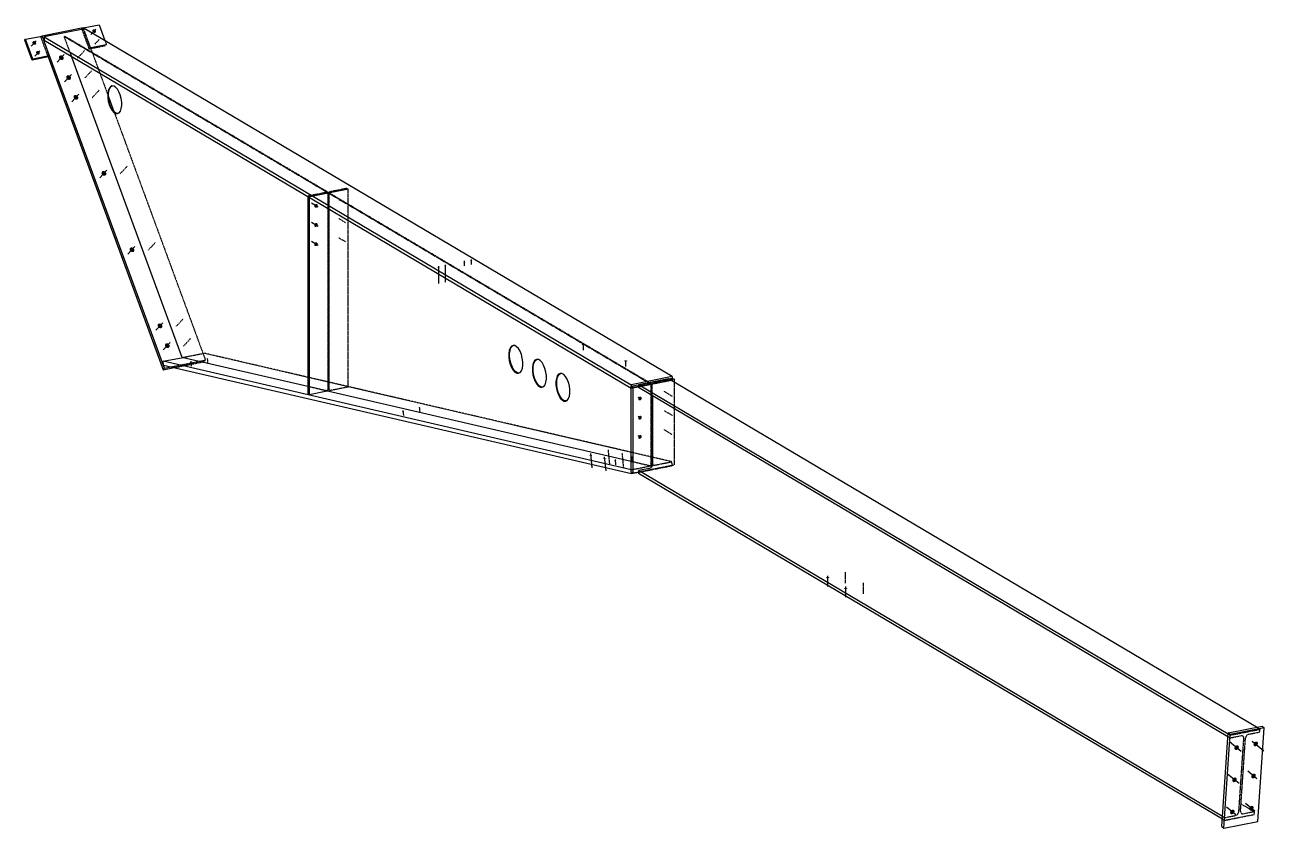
# Model space of a CAD drawing. Header units: millimetres. Extents: x 78 to 72660, y 20 to 5254.
# Drawn here: x 58614 to 66504, y 140 to 5254 of the extents above; entities that cross this region are included whole.
import ezdxf

# ---------------------------------------------------------------- set-up
doc = ezdxf.new("R2010")
doc.units = ezdxf.units.MM
doc.linetypes.add('DXK_LINE_DOT2', pattern=[3.9198, 1.9599, -1.9599])
doc.layers.add('STÅL', color=7, linetype='Continuous')

msp = doc.modelspace()

# ---------------------------------------------------------------- hatches: boundary and pattern name
at = {"layer": 'STÅL', "linetype": 'Continuous'}
for color, points in [(96, [(59047.7, 5205.7), (59045.8, 5207.7), (59044.4, 5210), (59043.5, 5212.4), (59043.1, 5214.9), (59043.1, 5217.3), (59043.7, 5219.6), (59044.9, 5221.6), (59046.4, 5223.3), (59048.3, 5224.5), (59050.6, 5225.3), (59053, 5225.5), (59055.5, 5225.3), (59058, 5224.5), (59060.4, 5223.2), (59062.5, 5221.6), (59064.3, 5219.5), (59065.7, 5217.3), (59066.7, 5214.8), (59067.1, 5212.3), (59067, 5209.9), (59066.4, 5207.6), (59065.3, 5205.6), (59063.7, 5204), (59061.8, 5202.7), (59059.6, 5202), (59057.2, 5201.7), (59054.7, 5202), (59052.2, 5202.8), (59049.8, 5204)]), (96, [(58666.6, 5130.4), (58664.8, 5132.5), (58663.4, 5134.7), (58662.4, 5137.2), (58662, 5139.7), (58662.1, 5142.1), (58662.7, 5144.4), (58663.8, 5146.4), (58665.4, 5148), (58667.3, 5149.3), (58669.5, 5150), (58671.9, 5150.3), (58674.4, 5150), (58676.9, 5149.2), (58679.3, 5148), (58681.4, 5146.3), (58683.3, 5144.3), (58684.7, 5142), (58685.6, 5139.6), (58686.1, 5137.1), (58686, 5134.7), (58685.4, 5132.4), (58684.3, 5130.4), (58682.7, 5128.7), (58680.8, 5127.5), (58678.5, 5126.7), (58676.1, 5126.5), (58673.6, 5126.7), (58671.1, 5127.5), (58668.7, 5128.8)]), (96, [(58689.8, 5067.4), (58688, 5069.4), (58686.6, 5071.7), (58685.6, 5074.2), (58685.2, 5076.7), (58685.3, 5079.1), (58685.9, 5081.4), (58687, 5083.4), (58688.5, 5085), (58690.5, 5086.3), (58692.7, 5087), (58695.1, 5087.3), (58697.6, 5087), (58700.1, 5086.2), (58702.5, 5085), (58704.6, 5083.3), (58706.5, 5081.3), (58707.9, 5079), (58708.8, 5076.6), (58709.2, 5074.1), (58709.2, 5071.7), (58708.5, 5069.4), (58707.4, 5067.4), (58705.9, 5065.7), (58704, 5064.5), (58701.7, 5063.7), (58699.3, 5063.5), (58696.8, 5063.7), (58694.3, 5064.5), (58691.9, 5065.8)]), (96, [(58836.7, 5033.9), (58834.4, 5036.4), (58832.6, 5039.3), (58831.4, 5042.4), (58830.8, 5045.6), (58830.9, 5048.7), (58831.7, 5051.5), (58833.1, 5054.1), (58835.1, 5056.2), (58837.5, 5057.8), (58840.4, 5058.7), (58843.4, 5059.1), (58846.6, 5058.7), (58849.8, 5057.7), (58852.8, 5056.1), (58855.5, 5054), (58857.8, 5051.5), (58859.6, 5048.6), (58860.8, 5045.5), (58861.4, 5042.3), (58861.3, 5039.2), (58860.5, 5036.3), (58859.1, 5033.8), (58857.1, 5031.7), (58854.7, 5030.1), (58851.8, 5029.1), (58848.8, 5028.8), (58845.6, 5029.2), (58842.4, 5030.2), (58839.4, 5031.7)]), (96, [(58883.1, 4907.9), (58880.8, 4910.4), (58879, 4913.3), (58877.8, 4916.4), (58877.2, 4919.6), (58877.3, 4922.6), (58878.1, 4925.5), (58879.5, 4928.1), (58881.5, 4930.2), (58883.9, 4931.8), (58886.8, 4932.7), (58889.8, 4933.1), (58893, 4932.7), (58896.2, 4931.7), (58899.2, 4930.1), (58901.9, 4928), (58904.2, 4925.5), (58906, 4922.6), (58907.2, 4919.5), (58907.7, 4916.3), (58907.6, 4913.2), (58906.9, 4910.3), (58905.5, 4907.8), (58903.5, 4905.7), (58901, 4904.1), (58898.2, 4903.1), (58895.1, 4902.8), (58891.9, 4903.2), (58888.8, 4904.1), (58885.8, 4905.7)]), (96, [(58929.4, 4781.8), (58927.1, 4784.4), (58925.4, 4787.3), (58924.2, 4790.4), (58923.6, 4793.6), (58923.7, 4796.6), (58924.5, 4799.5), (58925.9, 4802.1), (58927.9, 4804.2), (58930.3, 4805.8), (58933.1, 4806.7), (58936.2, 4807), (58939.4, 4806.7), (58942.6, 4805.7), (58945.6, 4804.1), (58948.3, 4802), (58950.6, 4799.4), (58952.4, 4796.6), (58953.6, 4793.5), (58954.1, 4790.3), (58954, 4787.2), (58953.2, 4784.3), (58951.8, 4781.8), (58949.9, 4779.7), (58947.4, 4778.1), (58944.6, 4777.1), (58941.5, 4776.8), (58938.3, 4777.1), (58935.2, 4778.1), (58932.2, 4779.7)]), (96, [(59107.7, 4297.6), (59105.4, 4300.2), (59103.6, 4303.1), (59102.4, 4306.2), (59101.8, 4309.3), (59102, 4312.4), (59102.7, 4315.3), (59104.1, 4317.8), (59106.1, 4320), (59108.6, 4321.5), (59111.4, 4322.5), (59114.5, 4322.8), (59117.6, 4322.5), (59120.8, 4321.5), (59123.8, 4319.9), (59126.5, 4317.8), (59128.8, 4315.2), (59130.6, 4312.3), (59131.8, 4309.2), (59132.4, 4306.1), (59132.3, 4303), (59131.5, 4300.1), (59130.1, 4297.5), (59128.1, 4295.4), (59125.7, 4293.9), (59122.8, 4292.9), (59119.8, 4292.6), (59116.6, 4292.9), (59113.4, 4293.9), (59110.4, 4295.5)]), (96, [(60458.1, 4107), (60459.7, 4109.2), (60461.6, 4111.1), (60463.8, 4112.6), (60466.1, 4113.6), (60468.4, 4114), (60470.7, 4113.9), (60472.9, 4113.3), (60474.8, 4112.2), (60476.4, 4110.6), (60477.5, 4108.6), (60478.3, 4106.3), (60478.5, 4103.9), (60478.3, 4101.3), (60477.5, 4098.7), (60476.4, 4096.2), (60474.8, 4094), (60472.9, 4092.2), (60470.7, 4090.7), (60468.4, 4089.7), (60466.1, 4089.3), (60463.8, 4089.3), (60461.6, 4090), (60459.7, 4091.1), (60458.1, 4092.7), (60457, 4094.6), (60456.2, 4096.9), (60456, 4099.4), (60456.2, 4102), (60457, 4104.6)]), (96, [(60458.1, 3984.9), (60459.7, 3987.1), (60461.6, 3989), (60463.8, 3990.4), (60466.1, 3991.4), (60468.4, 3991.9), (60470.7, 3991.8), (60472.9, 3991.2), (60474.8, 3990), (60476.4, 3988.5), (60477.5, 3986.5), (60478.3, 3984.2), (60478.5, 3981.7), (60478.3, 3979.1), (60477.5, 3976.5), (60476.4, 3974.1), (60474.8, 3971.9), (60472.9, 3970), (60470.7, 3968.5), (60468.4, 3967.6), (60466.1, 3967.1), (60463.8, 3967.2), (60461.6, 3967.8), (60459.7, 3968.9), (60458.1, 3970.5), (60457, 3972.5), (60456.2, 3974.8), (60456, 3977.3), (60456.2, 3979.9), (60457, 3982.4)]), (96, [(60458.1, 3862.7), (60459.7, 3864.9), (60461.6, 3866.8), (60463.8, 3868.3), (60466.1, 3869.2), (60468.4, 3869.7), (60470.7, 3869.6), (60472.9, 3869), (60474.8, 3867.9), (60476.4, 3866.3), (60477.5, 3864.3), (60478.3, 3862), (60478.5, 3859.5), (60478.3, 3856.9), (60477.5, 3854.4), (60476.4, 3851.9), (60474.8, 3849.7), (60472.9, 3847.8), (60470.7, 3846.4), (60468.4, 3845.4), (60466.1, 3844.9), (60463.8, 3845), (60461.6, 3845.6), (60459.7, 3846.8), (60458.1, 3848.3), (60457, 3850.3), (60456.2, 3852.6), (60456, 3855.1), (60456.2, 3857.7), (60457, 3860.3)]), (96, [(59286.6, 3811.6), (59284.3, 3814.1), (59282.5, 3817), (59281.3, 3820.1), (59280.8, 3823.3), (59280.9, 3826.4), (59281.6, 3829.3), (59283, 3831.8), (59285, 3833.9), (59287.5, 3835.5), (59290.3, 3836.5), (59293.4, 3836.8), (59296.6, 3836.4), (59299.7, 3835.5), (59302.7, 3833.9), (59305.4, 3831.7), (59307.7, 3829.2), (59309.5, 3826.3), (59310.7, 3823.2), (59311.3, 3820), (59311.2, 3817), (59310.4, 3814.1), (59309, 3811.5), (59307, 3809.4), (59304.6, 3807.8), (59301.8, 3806.9), (59298.7, 3806.6), (59295.5, 3806.9), (59292.3, 3807.9), (59289.3, 3809.5)]), (4, [(61247.1, 3708.1), (61245.6, 3708.1), (61244.2, 3708.3), (61242.9, 3708.5), (61241.9, 3708.9), (61241, 3709.3), (61240.4, 3709.7), (61240.1, 3710.2), (61240.1, 3710.7), (61240.4, 3711.2), (61241, 3711.7), (61241.9, 3712.1), (61242.9, 3712.4), (61244.2, 3712.7), (61245.6, 3712.8), (61247.1, 3712.9), (61248.5, 3712.8), (61249.9, 3712.7), (61251.2, 3712.4), (61252.3, 3712.1), (61253.1, 3711.7), (61253.7, 3711.2), (61254, 3710.7), (61254, 3710.2), (61253.7, 3709.7), (61253.1, 3709.3), (61252.3, 3708.9), (61251.2, 3708.5), (61249.9, 3708.3), (61248.5, 3708.1)]), (4, [(61290.4, 3716.6), (61288.9, 3716.7), (61287.5, 3716.8), (61286.2, 3717.1), (61285.2, 3717.4), (61284.3, 3717.8), (61283.7, 3718.3), (61283.4, 3718.8), (61283.4, 3719.3), (61283.7, 3719.8), (61284.3, 3720.2), (61285.2, 3720.6), (61286.2, 3721), (61287.5, 3721.2), (61288.9, 3721.4), (61290.4, 3721.4), (61291.8, 3721.4), (61293.2, 3721.2), (61294.5, 3721), (61295.6, 3720.6), (61296.4, 3720.2), (61297, 3719.8), (61297.3, 3719.3), (61297.3, 3718.8), (61297, 3718.3), (61296.4, 3717.8), (61295.6, 3717.4), (61294.5, 3717.1), (61293.2, 3716.8), (61291.8, 3716.7)]), (4, [(61411.6, 3740.6), (61410.2, 3740.6), (61408.8, 3740.8), (61407.5, 3741), (61406.4, 3741.4), (61405.5, 3741.8), (61404.9, 3742.2), (61404.6, 3742.7), (61404.6, 3743.2), (61404.9, 3743.7), (61405.5, 3744.2), (61406.4, 3744.6), (61407.5, 3744.9), (61408.8, 3745.2), (61410.2, 3745.3), (61411.6, 3745.4), (61413.1, 3745.3), (61414.5, 3745.2), (61415.7, 3744.9), (61416.8, 3744.6), (61417.7, 3744.2), (61418.3, 3743.7), (61418.6, 3743.2), (61418.6, 3742.7), (61418.3, 3742.2), (61417.7, 3741.8), (61416.8, 3741.4), (61415.7, 3741), (61414.5, 3740.8), (61413.1, 3740.6)]), (4, [(61454.9, 3749.1), (61453.5, 3749.2), (61452.1, 3749.3), (61450.8, 3749.6), (61449.7, 3749.9), (61448.8, 3750.3), (61448.3, 3750.8), (61447.9, 3751.3), (61447.9, 3751.8), (61448.3, 3752.3), (61448.8, 3752.7), (61449.7, 3753.1), (61450.8, 3753.5), (61452.1, 3753.7), (61453.5, 3753.9), (61454.9, 3753.9), (61456.4, 3753.9), (61457.8, 3753.7), (61459, 3753.5), (61460.1, 3753.1), (61461, 3752.7), (61461.6, 3752.3), (61461.9, 3751.8), (61461.9, 3751.3), (61461.6, 3750.8), (61461, 3750.3), (61460.1, 3749.9), (61459, 3749.6), (61457.8, 3749.3), (61456.4, 3749.2)]), (96, [(59464.8, 3327.4), (59462.5, 3329.9), (59460.8, 3332.8), (59459.6, 3335.9), (59459, 3339.1), (59459.1, 3342.2), (59459.9, 3345), (59461.3, 3347.6), (59463.3, 3349.7), (59465.7, 3351.3), (59468.5, 3352.2), (59471.6, 3352.6), (59474.8, 3352.2), (59478, 3351.2), (59481, 3349.6), (59483.7, 3347.5), (59486, 3345), (59487.8, 3342.1), (59489, 3339), (59489.5, 3335.8), (59489.4, 3332.7), (59488.6, 3329.8), (59487.2, 3327.3), (59485.3, 3325.2), (59482.8, 3323.6), (59480, 3322.6), (59476.9, 3322.3), (59473.7, 3322.7), (59470.6, 3323.6), (59467.6, 3325.2)]), (96, [(59511.2, 3201.3), (59508.9, 3203.9), (59507.1, 3206.8), (59505.9, 3209.9), (59505.4, 3213.1), (59505.5, 3216.1), (59506.3, 3219), (59507.7, 3221.6), (59509.6, 3223.7), (59512.1, 3225.3), (59514.9, 3226.2), (59518, 3226.5), (59521.2, 3226.2), (59524.3, 3225.2), (59527.4, 3223.6), (59530.1, 3221.5), (59532.4, 3218.9), (59534.2, 3216.1), (59535.4, 3213), (59535.9, 3209.8), (59535.8, 3206.7), (59535, 3203.8), (59533.6, 3201.3), (59531.7, 3199.2), (59529.2, 3197.6), (59526.4, 3196.6), (59523.3, 3196.3), (59520.1, 3196.7), (59516.9, 3197.6), (59513.9, 3199.2)]), (96, [(62169.7, 3214.9), (62167.4, 3215), (62165.2, 3215.2), (62163.2, 3215.6), (62161.5, 3216.1), (62160.2, 3216.8), (62159.2, 3217.5), (62158.8, 3218.2), (62158.8, 3219), (62159.2, 3219.8), (62160.2, 3220.5), (62161.5, 3221.2), (62163.2, 3221.7), (62165.2, 3222.1), (62167.4, 3222.3), (62169.7, 3222.4), (62172, 3222.3), (62174.2, 3222.1), (62176.2, 3221.7), (62177.9, 3221.2), (62179.2, 3220.5), (62180.2, 3219.8), (62180.6, 3219), (62180.6, 3218.2), (62180.2, 3217.5), (62179.2, 3216.8), (62177.9, 3216.1), (62176.2, 3215.6), (62174.2, 3215.2), (62172, 3215)]), (96, [(59671.4, 3103.2), (59670, 3103.1), (59668.6, 3103.1), (59667.3, 3103.1), (59666.2, 3103.1), (59665.3, 3103.3), (59664.7, 3103.5), (59664.4, 3103.7), (59664.4, 3104), (59664.7, 3104.3), (59665.2, 3104.6), (59666.1, 3104.8), (59667.1, 3105.1), (59668.4, 3105.4), (59669.8, 3105.6), (59671.2, 3105.8), (59672.6, 3105.9), (59674, 3105.9), (59675.3, 3105.9), (59676.4, 3105.8), (59677.3, 3105.7), (59677.9, 3105.5), (59678.2, 3105.3), (59678.3, 3105), (59678, 3104.7), (59677.4, 3104.4), (59676.6, 3104.1), (59675.5, 3103.9), (59674.3, 3103.6), (59672.9, 3103.4)]), (96, [(62439, 3110.1), (62436.7, 3110.2), (62434.5, 3110.4), (62432.5, 3110.8), (62430.8, 3111.3), (62429.5, 3112), (62428.5, 3112.7), (62428, 3113.4), (62428, 3114.2), (62428.5, 3115), (62429.5, 3115.7), (62430.8, 3116.4), (62432.5, 3116.9), (62434.5, 3117.3), (62436.7, 3117.5), (62439, 3117.6), (62441.3, 3117.5), (62443.5, 3117.3), (62445.5, 3116.9), (62447.2, 3116.4), (62448.5, 3115.7), (62449.4, 3115), (62449.9, 3114.2), (62449.9, 3113.4), (62449.4, 3112.7), (62448.5, 3112), (62447.2, 3111.3), (62445.5, 3110.8), (62443.5, 3110.4), (62441.3, 3110.2)]), (96, [(62520.8, 2880.3), (62522.4, 2882.5), (62524.3, 2884.4), (62526.5, 2885.9), (62528.8, 2886.8), (62531.1, 2887.3), (62533.4, 2887.2), (62535.6, 2886.6), (62537.5, 2885.5), (62539.1, 2883.9), (62540.2, 2881.9), (62541, 2879.6), (62541.2, 2877.1), (62540.9, 2874.5), (62540.2, 2872), (62539, 2869.5), (62537.5, 2867.3), (62535.6, 2865.4), (62533.4, 2864), (62531.1, 2863), (62528.7, 2862.5), (62526.4, 2862.6), (62524.3, 2863.2), (62522.4, 2864.4), (62520.8, 2866), (62519.6, 2867.9), (62518.9, 2870.2), (62518.7, 2872.7), (62518.9, 2875.3), (62519.7, 2877.9)]), (96, [(61021.8, 2790), (61020.4, 2789.9), (61019, 2789.8), (61017.7, 2789.8), (61016.6, 2789.9), (61015.7, 2790), (61015.1, 2790.2), (61014.8, 2790.5), (61014.8, 2790.7), (61015, 2791), (61015.6, 2791.3), (61016.4, 2791.6), (61017.5, 2791.9), (61018.8, 2792.2), (61020.1, 2792.4), (61021.6, 2792.5), (61023, 2792.7), (61024.4, 2792.7), (61025.7, 2792.7), (61026.8, 2792.6), (61027.7, 2792.5), (61028.3, 2792.3), (61028.6, 2792.1), (61028.7, 2791.8), (61028.4, 2791.5), (61027.8, 2791.2), (61027, 2790.9), (61025.9, 2790.6), (61024.7, 2790.4), (61023.3, 2790.2)]), (96, [(62520.8, 2758.2), (62522.4, 2760.4), (62524.3, 2762.2), (62526.5, 2763.7), (62528.8, 2764.7), (62531.1, 2765.1), (62533.4, 2765.1), (62535.6, 2764.5), (62537.5, 2763.3), (62539.1, 2761.7), (62540.2, 2759.8), (62541, 2757.5), (62541.2, 2755), (62540.9, 2752.4), (62540.2, 2749.8), (62539, 2747.4), (62537.5, 2745.2), (62535.6, 2743.3), (62533.4, 2741.8), (62531.1, 2740.8), (62528.7, 2740.4), (62526.4, 2740.5), (62524.3, 2741.1), (62522.4, 2742.2), (62520.8, 2743.8), (62519.6, 2745.8), (62518.9, 2748.1), (62518.7, 2750.6), (62518.9, 2753.1), (62519.7, 2755.7)]), (96, [(62520.8, 2636), (62522.4, 2638.2), (62524.3, 2640.1), (62526.5, 2641.5), (62528.8, 2642.5), (62531.1, 2643), (62533.4, 2642.9), (62535.6, 2642.3), (62537.5, 2641.2), (62539.1, 2639.6), (62540.2, 2637.6), (62541, 2635.3), (62541.2, 2632.8), (62540.9, 2630.2), (62540.2, 2627.7), (62539, 2625.2), (62537.5, 2623), (62535.6, 2621.1), (62533.4, 2619.7), (62531.1, 2618.7), (62528.7, 2618.2), (62526.4, 2618.3), (62524.3, 2618.9), (62522.4, 2620), (62520.8, 2621.6), (62519.6, 2623.6), (62518.9, 2625.9), (62518.7, 2628.4), (62518.9, 2631), (62519.7, 2633.6)]), (4, [(62215.6, 2510.5), (62213.4, 2510.3), (62211.2, 2510.3), (62209.2, 2510.3), (62207.4, 2510.4), (62206.1, 2510.6), (62205.1, 2510.9), (62204.6, 2511.3), (62204.5, 2511.7), (62205, 2512.1), (62205.9, 2512.6), (62207.2, 2513.1), (62208.9, 2513.5), (62210.8, 2513.9), (62213, 2514.2), (62215.3, 2514.5), (62217.5, 2514.7), (62219.7, 2514.8), (62221.7, 2514.7), (62223.5, 2514.6), (62224.8, 2514.4), (62225.8, 2514.1), (62226.3, 2513.8), (62226.4, 2513.4), (62225.9, 2512.9), (62225, 2512.4), (62223.7, 2512), (62222, 2511.5), (62220.1, 2511.1), (62217.9, 2510.8)]), (4, [(62304, 2490), (62301.8, 2489.8), (62299.6, 2489.8), (62297.6, 2489.8), (62295.8, 2489.9), (62294.5, 2490.1), (62293.5, 2490.4), (62293, 2490.8), (62292.9, 2491.2), (62293.4, 2491.6), (62294.3, 2492.1), (62295.6, 2492.6), (62297.3, 2493), (62299.2, 2493.4), (62301.4, 2493.7), (62303.7, 2494), (62305.9, 2494.2), (62308.1, 2494.3), (62310.1, 2494.2), (62311.9, 2494.1), (62313.2, 2493.9), (62314.2, 2493.6), (62314.7, 2493.3), (62314.8, 2492.8), (62314.3, 2492.4), (62313.4, 2491.9), (62312.1, 2491.5), (62310.4, 2491), (62308.5, 2490.6), (62306.3, 2490.3)]), (96, [(62372.2, 2476.8), (62370.8, 2476.7), (62369.4, 2476.6), (62368.1, 2476.6), (62367, 2476.7), (62366.1, 2476.8), (62365.5, 2477), (62365.2, 2477.2), (62365.2, 2477.5), (62365.4, 2477.8), (62366, 2478.1), (62366.8, 2478.4), (62367.9, 2478.7), (62369.2, 2478.9), (62370.5, 2479.1), (62372, 2479.3), (62373.4, 2479.4), (62374.8, 2479.5), (62376.1, 2479.5), (62377.2, 2479.4), (62378.1, 2479.3), (62378.7, 2479.1), (62379, 2478.8), (62379, 2478.6), (62378.8, 2478.3), (62378.2, 2478), (62377.4, 2477.7), (62376.3, 2477.4), (62375, 2477.1), (62373.7, 2476.9)]), (4, [(63724, 1731), (63721.8, 1731.1), (63719.6, 1731.4), (63717.6, 1731.7), (63715.9, 1732.3), (63714.5, 1732.9), (63713.6, 1733.6), (63713.1, 1734.4), (63713.1, 1735.2), (63713.6, 1736), (63714.5, 1736.7), (63715.9, 1737.3), (63717.6, 1737.8), (63719.6, 1738.2), (63721.8, 1738.5), (63724, 1738.6), (63726.3, 1738.5), (63728.5, 1738.2), (63730.5, 1737.8), (63732.2, 1737.3), (63733.6, 1736.7), (63734.5, 1736), (63735, 1735.2), (63735, 1734.4), (63734.5, 1733.6), (63733.6, 1732.9), (63732.2, 1732.3), (63730.5, 1731.7), (63728.5, 1731.4), (63726.3, 1731.1)]), (4, [(63839, 1662.9), (63836.8, 1663), (63834.6, 1663.2), (63832.6, 1663.6), (63830.9, 1664.1), (63829.5, 1664.8), (63828.6, 1665.5), (63828.1, 1666.3), (63828.1, 1667.1), (63828.6, 1667.8), (63829.5, 1668.5), (63830.9, 1669.2), (63832.6, 1669.7), (63834.6, 1670.1), (63836.8, 1670.3), (63839, 1670.4), (63841.3, 1670.3), (63843.5, 1670.1), (63845.5, 1669.7), (63847.2, 1669.2), (63848.6, 1668.5), (63849.5, 1667.8), (63850, 1667.1), (63850, 1666.3), (63849.5, 1665.5), (63848.6, 1664.8), (63847.2, 1664.1), (63845.5, 1663.6), (63843.5, 1663.2), (63841.3, 1663)]), (96, [(66318.6, 660.4), (66321, 662.9), (66323.7, 664.9), (66326.6, 666.4), (66329.6, 667.2), (66332.6, 667.4), (66335.3, 667), (66337.8, 665.9), (66339.8, 664.2), (66341.4, 662), (66342.3, 659.4), (66342.7, 656.5), (66342.4, 653.4), (66341.6, 650.2), (66340.1, 647.2), (66338.1, 644.4), (66335.7, 641.9), (66333, 639.9), (66330.1, 638.4), (66327.1, 637.6), (66324.2, 637.3), (66321.4, 637.8), (66319, 638.9), (66316.9, 640.6), (66315.4, 642.8), (66314.4, 645.4), (66314.1, 648.3), (66314.3, 651.4), (66315.2, 654.6), (66316.6, 657.6)]), (96, [(66439.9, 684.4), (66442.3, 686.8), (66445, 688.9), (66447.9, 690.3), (66450.9, 691.2), (66453.8, 691.4), (66456.6, 690.9), (66459, 689.8), (66461.1, 688.2), (66462.6, 686), (66463.6, 683.4), (66463.9, 680.4), (66463.7, 677.3), (66462.8, 674.2), (66461.3, 671.1), (66459.4, 668.3), (66457, 665.8), (66454.3, 663.8), (66451.3, 662.3), (66448.4, 661.5), (66445.4, 661.3), (66442.7, 661.7), (66440.2, 662.8), (66438.2, 664.5), (66436.6, 666.7), (66435.7, 669.3), (66435.3, 672.2), (66435.6, 675.3), (66436.4, 678.5), (66437.9, 681.5)]), (96, [(66426, 479.9), (66428.4, 482.4), (66431.1, 484.4), (66434, 485.9), (66437, 486.8), (66439.9, 487), (66442.7, 486.5), (66445.1, 485.4), (66447.2, 483.7), (66448.7, 481.5), (66449.7, 478.9), (66450, 476), (66449.8, 472.9), (66448.9, 469.8), (66447.5, 466.7), (66445.5, 463.9), (66443.1, 461.4), (66440.4, 459.4), (66437.5, 457.9), (66434.5, 457.1), (66431.5, 456.9), (66428.8, 457.3), (66426.3, 458.4), (66424.3, 460.1), (66422.7, 462.3), (66421.8, 464.9), (66421.4, 467.8), (66421.7, 470.9), (66422.5, 474.1), (66424, 477.1)]), (96, [(66304.7, 456), (66307.1, 458.5), (66309.8, 460.5), (66312.7, 462), (66315.7, 462.8), (66318.7, 463), (66321.4, 462.6), (66323.9, 461.5), (66325.9, 459.8), (66327.5, 457.6), (66328.4, 455), (66328.8, 452.1), (66328.5, 449), (66327.7, 445.8), (66326.2, 442.8), (66324.2, 439.9), (66321.8, 437.5), (66319.1, 435.5), (66316.2, 434), (66313.2, 433.1), (66310.3, 432.9), (66307.5, 433.4), (66305.1, 434.5), (66303, 436.1), (66301.5, 438.3), (66300.5, 441), (66300.2, 443.9), (66300.4, 447), (66301.3, 450.1), (66302.8, 453.2)]), (96, [(66290.8, 251.6), (66293.2, 254.1), (66295.9, 256.1), (66298.9, 257.5), (66301.9, 258.4), (66304.8, 258.6), (66307.5, 258.1), (66310, 257.1), (66312, 255.4), (66313.6, 253.2), (66314.5, 250.6), (66314.9, 247.6), (66314.6, 244.5), (66313.8, 241.4), (66312.3, 238.3), (66310.3, 235.5), (66308, 233), (66305.2, 231), (66302.3, 229.6), (66299.3, 228.7), (66296.4, 228.5), (66293.6, 228.9), (66291.2, 230), (66289.1, 231.7), (66287.6, 233.9), (66286.6, 236.5), (66286.3, 239.5), (66286.5, 242.6), (66287.4, 245.7), (66288.9, 248.8)]), (96, [(66412.1, 275.5), (66414.5, 278), (66417.2, 280), (66420.1, 281.5), (66423.1, 282.3), (66426, 282.5), (66428.8, 282.1), (66431.2, 281), (66433.3, 279.3), (66434.8, 277.1), (66435.8, 274.5), (66436.2, 271.6), (66435.9, 268.5), (66435, 265.3), (66433.6, 262.3), (66431.6, 259.5), (66429.2, 257), (66426.5, 255), (66423.6, 253.5), (66420.6, 252.6), (66417.6, 252.4), (66414.9, 252.9), (66412.4, 254), (66410.4, 255.7), (66408.8, 257.9), (66407.9, 260.5), (66407.5, 263.4), (66407.8, 266.5), (66408.7, 269.6), (66410.1, 272.7)])]:
    msp.add_hatch(color=color, dxfattribs=at).paths.add_polyline_path(points)

# ---------------------------------------------------------------- linework, layer by layer
at = {"layer": 'STÅL', "color": 2, "linetype": 'Continuous'}
for p, q in [((58724.8, 5184.1), (58984.6, 5235.4)), ((58995.7, 5228.9), (58735.9, 5177.6)), ((58984.6, 5235.4), (58987.6, 5227.3)), ((58985.3, 5233.6), (59086.8, 5253.7)), ((62733.9, 3014.4), (58995.7, 5228.9)), ((59086.8, 5253.7), (59123.9, 5153)), ((58613.5, 5155.3), (58619.1, 5161.3)), ((58659.9, 5029.3), (58613.5, 5155.3)), ((58619.1, 5161.3), (58723.1, 5181.9)), ((58665.5, 5035.3), (58619.1, 5161.3)), ((58722.6, 5181.8), (58724.8, 5184.1)), ((58723.1, 5181.9), (58769.4, 5055.8)), ((59503.7, 3068.1), (58724.8, 5184.1)), ((58735.9, 5177.6), (62474.1, 2963)), ((58735.9, 5177.6), (58735.9, 5154.1)), ((62474.1, 2939.6), (58735.9, 5154.1)), ((58763.8, 5049.8), (58659.9, 5029.3)), ((58769.4, 5055.8), (58665.5, 5035.3)), ((58763.8, 5049.8), (58769.4, 5055.8)), ((58910.5, 5050.6), (59614.2, 3138.9)), ((58659.9, 5029.3), (58665.5, 5035.3)), ((58761.4, 5049.4), (59494.4, 3058.1)), ((59144.2, 4832.9), (59141.2, 4813.3)), ((59141.2, 4813.3), (59141.3, 4791.2)), ((59149.9, 4848.7), (59144.2, 4832.9)), ((59146.4, 4814.3), (59149.4, 4834)), ((59146.5, 4792.2), (59146.4, 4814.3)), ((59149.4, 4834), (59155.1, 4849.7)), ((59158.2, 4859.6), (59149.9, 4848.7)), ((59155.1, 4849.7), (59163.4, 4860.6)), ((59168.3, 4864.8), (59158.2, 4859.6)), ((59163.4, 4860.6), (59171.1, 4864.6)), ((59179.6, 4864), (59168.3, 4864.8)), ((59191.4, 4857.2), (59179.6, 4864)), ((59202.7, 4845), (59191.4, 4857.2)), ((59213, 4828), (59202.7, 4845)), ((59221.3, 4807.6), (59213, 4828)), ((59141.3, 4791.2), (59144.5, 4768)), ((59144.5, 4768), (59150.4, 4745.5)), ((59146.5, 4795.7), (59181.1, 4701.7)), ((59149.7, 4769), (59146.5, 4792.2)), ((59155.6, 4746.5), (59149.7, 4769)), ((59150.4, 4745.5), (59158.8, 4725)), ((59164, 4726.1), (59155.6, 4746.5)), ((59227.3, 4785), (59221.3, 4807.6)), ((59230.4, 4761.9), (59227.3, 4785)), ((59227.6, 4720.1), (59230.6, 4739.8)), ((59230.6, 4739.8), (59230.4, 4761.9)), ((59158.8, 4725), (59169, 4708.1)), ((59174.2, 4709.1), (59164, 4726.1)), ((59169, 4708.1), (59180.4, 4695.8)), ((59185.6, 4696.9), (59174.2, 4709.1)), ((59180.4, 4695.8), (59192.1, 4689.1)), ((59197.3, 4690.1), (59185.6, 4696.9)), ((59192.1, 4689.1), (59203.5, 4688.3)), ((59205.9, 4689.5), (59197.3, 4690.1)), ((59203.5, 4688.3), (59213.6, 4693.5)), ((59213.6, 4693.5), (59221.8, 4704.3)), ((59221.8, 4704.3), (59227.6, 4720.1)), ((60416.4, 4158.5), (60416.4, 2903.5)), ((60423.9, 4154.1), (60423.9, 2899.1)), ((60545.2, 4082.3), (60545.2, 2930.5)), ((61697.5, 3180.4), (61694.6, 3160.8)), ((61694.6, 3160.8), (61694.7, 3138.7)), ((61703.3, 3196.2), (61697.5, 3180.4)), ((61699.8, 3161.8), (61702.7, 3181.5)), ((61699.9, 3139.7), (61699.8, 3161.8)), ((61702.7, 3181.5), (61708.5, 3197.2)), ((61711.5, 3207.1), (61703.3, 3196.2)), ((61708.5, 3197.2), (61716.7, 3208.1)), ((61721.7, 3212.3), (61711.5, 3207.1)), ((61716.7, 3208.1), (61724.5, 3212.1)), ((61733, 3211.5), (61721.7, 3212.3)), ((61744.7, 3204.7), (61733, 3211.5)), ((61756.1, 3192.5), (61744.7, 3204.7)), ((61766.3, 3175.5), (61756.1, 3192.5)), ((61774.7, 3155.1), (61766.3, 3175.5)), ((59495.2, 3111.9), (59622.5, 3137)), ((62472.9, 2421.2), (59495.2, 3111.9)), ((59497.5, 3087.4), (59495.2, 3111.9)), ((59497.5, 3087.4), (62475.3, 2396.7)), ((59614.2, 3138.9), (60416.4, 2952.9)), ((61694.7, 3138.7), (61697.8, 3115.5)), ((61697.8, 3115.5), (61703.8, 3093)), ((61703, 3116.6), (61699.9, 3139.7)), ((61709, 3094), (61703, 3116.6)), ((61703.8, 3093), (61712.2, 3072.5)), ((61717.4, 3073.6), (61709, 3094)), ((61780.7, 3132.5), (61774.7, 3155.1)), ((61783.8, 3109.4), (61780.7, 3132.5)), ((61781, 3067.6), (61783.9, 3087.3)), ((61783.9, 3087.3), (61783.8, 3109.4)), ((61847.5, 3091.6), (61844.6, 3071.9)), ((61853.3, 3107.4), (61847.5, 3091.6)), ((61849.8, 3073), (61852.7, 3092.6)), ((61852.7, 3092.6), (61858.5, 3108.4)), ((61861.5, 3118.2), (61853.3, 3107.4)), ((61858.5, 3108.4), (61866.7, 3119.3)), ((61871.7, 3123.4), (61861.5, 3118.2)), ((61866.7, 3119.3), (61874.5, 3123.2)), ((61883, 3122.6), (61871.7, 3123.4)), ((61894.7, 3115.9), (61883, 3122.6)), ((61906.1, 3103.6), (61894.7, 3115.9)), ((61916.3, 3086.7), (61906.1, 3103.6)), ((61924.7, 3066.2), (61916.3, 3086.7)), ((59494.4, 3058.1), (59564.4, 3071.9)), ((59494.4, 3058.1), (59503.7, 3068.1)), ((59503.7, 3068.1), (59545.4, 3076.3)), ((61712.2, 3072.5), (61722.4, 3055.6)), ((61727.6, 3056.6), (61717.4, 3073.6)), ((61722.4, 3055.6), (61733.8, 3043.3)), ((61739, 3044.4), (61727.6, 3056.6)), ((61733.8, 3043.3), (61745.5, 3036.6)), ((61750.7, 3037.6), (61739, 3044.4)), ((61745.5, 3036.6), (61756.8, 3035.8)), ((61759.2, 3037), (61750.7, 3037.6)), ((61756.8, 3035.8), (61767, 3041)), ((61767, 3041), (61775.2, 3051.8)), ((61775.2, 3051.8), (61781, 3067.6)), ((61844.6, 3071.9), (61844.7, 3049.8)), ((61844.7, 3049.8), (61847.8, 3026.7)), ((61847.8, 3026.7), (61853.8, 3004.1)), ((61849.9, 3050.8), (61849.8, 3073)), ((61853, 3027.7), (61849.9, 3050.8)), ((61859, 3005.1), (61853, 3027.7)), ((61853.8, 3004.1), (61862.2, 2983.7)), ((61867.4, 2984.7), (61859, 3005.1)), ((61930.7, 3043.7), (61924.7, 3066.2)), ((61933.8, 3020.5), (61930.7, 3043.7)), ((61931, 2978.8), (61933.9, 2998.4)), ((61933.9, 2998.4), (61933.8, 3020.5)), ((61997.5, 3002.7), (61994.6, 2983.1)), ((62003.3, 3018.5), (61997.5, 3002.7)), ((61999.8, 2984.1), (62002.7, 3003.7)), ((62002.7, 3003.7), (62008.5, 3019.5)), ((62011.5, 3029.4), (62003.3, 3018.5)), ((62008.5, 3019.5), (62016.7, 3030.4)), ((62021.7, 3034.6), (62011.5, 3029.4)), ((62016.7, 3030.4), (62024.5, 3034.4)), ((62033, 3033.8), (62021.7, 3034.6)), ((62044.7, 3027), (62033, 3033.8)), ((62056.1, 3014.7), (62044.7, 3027)), ((62066.3, 2997.8), (62056.1, 3014.7)), ((62733.9, 3014.4), (62474.1, 2963)), ((62474.1, 2953.7), (62733.9, 3005)), ((62711.8, 3000.1), (62521.3, 2962.5)), ((66454.6, 782.9), (62711.8, 3000.1)), ((62733.9, 3014.4), (62733.9, 3005)), ((62733.9, 3005), (62746.4, 2997.5)), ((60538.3, 2921.6), (60423.9, 2899.1)), ((60538.3, 2921.6), (60545.2, 2930.5)), ((60540.2, 2924.1), (62474.1, 2475.6)), ((61862.2, 2983.7), (61872.4, 2966.7)), ((61877.6, 2967.8), (61867.4, 2984.7)), ((61872.4, 2966.7), (61883.8, 2954.5)), ((61889, 2955.5), (61877.6, 2967.8)), ((61883.8, 2954.5), (61895.5, 2947.7)), ((61900.7, 2948.7), (61889, 2955.5)), ((61895.5, 2947.7), (61906.8, 2946.9)), ((61909.2, 2948.1), (61900.7, 2948.7)), ((61906.8, 2946.9), (61917, 2952.1)), ((61917, 2952.1), (61925.2, 2963)), ((61925.2, 2963), (61931, 2978.8)), ((61994.6, 2983.1), (61994.7, 2960.9)), ((61994.7, 2960.9), (61997.8, 2937.8)), ((61997.8, 2937.8), (62003.8, 2915.2)), ((61999.9, 2962), (61999.8, 2984.1)), ((62003, 2938.8), (61999.9, 2962)), ((62009, 2916.3), (62003, 2938.8)), ((62074.7, 2977.4), (62066.3, 2997.8)), ((62080.7, 2954.8), (62074.7, 2977.4)), ((62083.8, 2931.7), (62080.7, 2954.8)), ((62083.9, 2909.5), (62083.8, 2931.7)), ((62474.1, 2963), (62474.1, 2939.6)), ((62474.1, 2408.6), (62474.1, 2953.7)), ((62486.6, 2946.2), (62474.1, 2953.7)), ((62486.6, 2946.2), (62521.3, 2953.1)), ((62486.6, 2401.2), (62486.6, 2946.2)), ((66274.2, 739.3), (62521.3, 2962.5)), ((62521.3, 2962.5), (62521.3, 2944.6)), ((66273, 722.1), (62521.3, 2944.6)), ((62746.4, 2997.5), (62723.7, 2993.1)), ((62746.4, 2997.5), (62746.4, 2979.6)), ((60423.9, 2899.1), (60416.4, 2903.5)), ((62003.8, 2915.2), (62012.2, 2894.8)), ((62017.4, 2895.8), (62009, 2916.3)), ((62012.2, 2894.8), (62022.4, 2877.9)), ((62027.6, 2878.9), (62017.4, 2895.8)), ((62022.4, 2877.9), (62033.8, 2865.6)), ((62039, 2866.6), (62027.6, 2878.9)), ((62033.8, 2865.6), (62045.5, 2858.9)), ((62050.7, 2859.9), (62039, 2866.6)), ((62045.5, 2858.9), (62056.8, 2858)), ((62059.2, 2859.3), (62050.7, 2859.9)), ((62056.8, 2858), (62067, 2863.3)), ((62067, 2863.3), (62075.2, 2874.1)), ((62075.2, 2874.1), (62081, 2889.9)), ((62081, 2889.9), (62083.9, 2909.5)), ((62611.3, 2456.9), (62611.3, 2891.3)), ((62609.8, 2447.9), (62605.3, 2439.7)), ((62611.3, 2456.9), (62609.8, 2447.9)), ((62472.9, 2421.2), (62474.1, 2421.4)), ((62475.3, 2396.7), (62472.9, 2421.2)), ((62474.1, 2408.6), (62486.6, 2401.2)), ((62475.3, 2396.7), (62521.3, 2405.8)), ((62486.6, 2401.2), (62521.3, 2408.1)), ((62590.6, 2430.2), (62521.3, 2416.5)), ((66238.5, 214.4), (62521.3, 2416.5)), ((62521.3, 2416.5), (62521.3, 2398.7)), ((66237.4, 197.3), (62521.3, 2398.7)), ((62598.5, 2433.5), (62590.6, 2430.2)), ((62605.3, 2439.7), (62598.5, 2433.5)), ((66274.7, 747.3), (66491.2, 790.1)), ((66491.2, 790.1), (66503.6, 779.9)), ((66234.2, 150.2), (66274.7, 747.3)), ((66246.6, 140), (66287.1, 737.1)), ((66287.1, 737.1), (66274.7, 747.3)), ((66503.6, 779.9), (66287.1, 737.1)), ((66463.1, 182.8), (66503.6, 779.9)), ((66246.6, 140), (66463.1, 182.8)), ((66234.2, 150.2), (66246.6, 140))]:
    msp.add_line(p, q, dxfattribs=at)
at = {"layer": 'STÅL', "color": 7, "linetype": 'DXK_LINE_DOT2'}
for p, q in [((58982.9, 5233.2), (58977.2, 5227.1)), ((59023.6, 5101.1), (58977.2, 5227.1)), ((58982.9, 5233.2), (58985.3, 5233.6)), ((59029.2, 5107.1), (58982.9, 5233.2)), ((58987.6, 5227.3), (59146.5, 4795.7)), ((58715.5, 5174.1), (58722.6, 5181.8)), ((58715.5, 5174.1), (58761.4, 5049.4)), ((58863.2, 5179.2), (58868.4, 5180.2)), ((62601.4, 2964.7), (58863.2, 5179.2)), ((58863.2, 5179.2), (58910.5, 5050.6)), ((62606.6, 2965.7), (58868.4, 5180.2)), ((59123.9, 5153), (59133.2, 5127.7)), ((59023.6, 5101.1), (59127.5, 5121.7)), ((59029.2, 5107.1), (59023.6, 5101.1)), ((59029.2, 5107.1), (59133.2, 5127.7)), ((59133.2, 5127.7), (59127.5, 5121.7)), ((59181.1, 4701.7), (59763.5, 3119.4)), ((60530.8, 4185.9), (60416.4, 4163.3)), ((60530.8, 4185.9), (60538.3, 4181.4)), ((60549.8, 4189.6), (60542.9, 4180.8)), ((60664.1, 4212.2), (60549.8, 4189.6)), ((60557.3, 4185.2), (60549.8, 4189.6)), ((60550.4, 4176.3), (60557.3, 4185.2)), ((60671.6, 4207.8), (60557.3, 4185.2)), ((60664.1, 4212.2), (60671.6, 4207.8)), ((60671.6, 2948), (60671.6, 4207.8)), ((60416.4, 4163.3), (60423.9, 4158.9)), ((60416.4, 4163.3), (60416.4, 4158.5)), ((60538.3, 4181.4), (60423.9, 4158.9)), ((60423.9, 4158.9), (60423.9, 4154.1)), ((60545.2, 4175.3), (60538.3, 4181.4)), ((60550.4, 4176.3), (60542.9, 4180.8)), ((60542.9, 4180.8), (60542.9, 2936)), ((60545.2, 4175.3), (60545.2, 4082.3)), ((60550.4, 2931.5), (60550.4, 4176.3)), ((59622.5, 3137), (59755, 3163.2)), ((62732.7, 2472.5), (59755, 3163.2)), ((59545.4, 3076.3), (59763.5, 3119.4)), ((59564.4, 3071.9), (59754.2, 3109.4)), ((59754.2, 3109.4), (59763.5, 3119.4)), ((62733.9, 3005), (62733.9, 2990.9)), ((60416.4, 2952.9), (60540.2, 2924.1)), ((60550.4, 2931.5), (60542.9, 2936)), ((60542.9, 2936), (60549.8, 2929.8)), ((60557.3, 2925.4), (60549.8, 2929.8)), ((60557.3, 2925.4), (60550.4, 2931.5)), ((60671.6, 2948), (60557.3, 2925.4)), ((62733.9, 2990.9), (62474.1, 2939.6)), ((62723.7, 2993.1), (62521.3, 2953.1)), ((62601.4, 2446), (62601.4, 2964.7)), ((62606.6, 2447.1), (62606.6, 2965.7)), ((62746.4, 2979.6), (62746.4, 2452.5)), ((62474.1, 2475.6), (62486.6, 2472.7)), ((62474.1, 2421.4), (62732.7, 2472.5)), ((62486.6, 2472.7), (62601.4, 2446)), ((62521.3, 2408.1), (62746.4, 2452.5)), ((62521.3, 2405.8), (62735.1, 2448)), ((62606.6, 2447.1), (62601.4, 2446)), ((62735.1, 2448), (62732.7, 2472.5)), ((66285.3, 714.8), (66273, 722.1)), ((66286.5, 732), (66274.2, 739.3)), ((66285.3, 714.8), (66286.5, 732)), ((66285.3, 714.8), (66285.6, 714.9)), ((66285.6, 714.9), (66354.6, 728.5)), ((66286.5, 732), (66286.8, 732)), ((66286.8, 732), (66477, 769.6)), ((66342.4, 246.6), (66373.9, 710.9)), ((66352.8, 248.7), (66384.3, 713)), ((66362.5, 728.4), (66354.6, 728.5)), ((66368.9, 725), (66362.5, 728.4)), ((66372.9, 718.9), (66368.9, 725)), ((66373.9, 710.9), (66372.9, 718.9)), ((66386.5, 721.6), (66384.3, 713)), ((66391.5, 729.5), (66386.5, 721.6)), ((66398.5, 735.5), (66391.5, 729.5)), ((66406.6, 738.8), (66398.5, 735.5)), ((66406.6, 738.8), (66475.9, 752.4)), ((66477, 769.6), (66454.6, 782.9)), ((66475.9, 752.4), (66477, 769.6)), ((66335.2, 230.1), (66340.2, 238)), ((66340.2, 238), (66342.4, 246.6)), ((66352.8, 248.7), (66353.8, 240.7)), ((66353.8, 240.7), (66357.8, 234.5)), ((66355.9, 295.4), (66441.4, 244.8)), ((66441.4, 244.8), (66372.1, 231.1)), ((66440.2, 227.6), (66441.4, 244.8)), ((66249.7, 190), (66237.4, 197.3)), ((66250.8, 207.1), (66238.5, 214.4)), ((66249.7, 190), (66250.8, 207.1)), ((66249.7, 190), (66250, 190)), ((66250, 190), (66440.2, 227.6)), ((66250.8, 207.1), (66251.1, 207.2)), ((66251.1, 207.2), (66320.1, 220.8)), ((66320.1, 220.8), (66328.2, 224)), ((66328.2, 224), (66335.2, 230.1)), ((66357.8, 234.5), (66364.2, 231.2)), ((66364.2, 231.2), (66372.1, 231.1))]:
    msp.add_line(p, q, dxfattribs=at)
at = {"layer": 'STÅL', "color": 96, "linetype": 'Continuous'}
for p, q in [((59066.7, 5226.1), (59034.9, 5192)), ((58685.9, 5151.1), (58654.1, 5117)), ((58709.1, 5088.1), (58677.2, 5054)), ((58820.3, 5016.3), (58864.8, 5064)), ((58866.6, 4890.3), (58911.2, 4938)), ((58913, 4764.3), (58957.6, 4812)), ((59091.3, 4280), (59135.8, 4327.7)), ((60482.2, 4092.8), (60439.7, 4117.9)), ((60482.2, 3970.6), (60439.7, 3995.8)), ((60482.2, 3848.4), (60439.7, 3873.6)), ((59270.2, 3794), (59314.7, 3841.7)), ((59448.4, 3309.8), (59493, 3357.5)), ((59494.8, 3183.8), (59539.4, 3231.5)), ((62169.7, 3182.9), (62169.7, 3218.6)), ((59670.6, 3112.3), (59673.7, 3080)), ((62439, 3078.1), (62439, 3113.8)), ((62537.4, 2870.5), (62517.4, 2882.3)), ((61021, 2799.1), (61024.1, 2766.8)), ((62537.4, 2748.3), (62517.4, 2760.2)), ((62537.4, 2626.2), (62517.4, 2638)), ((62371.3, 2485.9), (62374.5, 2453.6)), ((66357.7, 628.3), (66283.7, 689.2)), ((66427.8, 694.3), (66501.7, 633.4)), ((66343.8, 423.9), (66269.8, 484.7)), ((66457.6, 453.9), (66398.5, 502.5)), ((66322.4, 225.6), (66263.4, 274.2)), ((66443.7, 249.5), (66384.6, 298.1))]:
    msp.add_line(p, q, dxfattribs=at)
at = {"layer": 'STÅL', "color": 96, "linetype": 'DXK_LINE_DOT2'}
for p, q in [((59089.9, 5163.1), (59058.1, 5129)), ((58950.2, 5041.9), (58994.7, 5089.6)), ((58996.5, 4915.9), (59041.1, 4963.6)), ((59042.9, 4789.9), (59087.5, 4837.6)), ((59221.2, 4305.7), (59265.7, 4353.4)), ((60613.3, 4142.3), (60655.8, 4117.2)), ((60613.3, 4020.2), (60655.8, 3995)), ((59400.1, 3819.7), (59444.6, 3867.4)), ((60613.3, 3898), (60655.8, 3872.8)), ((59578.3, 3335.4), (59622.9, 3383.1)), ((59624.7, 3209.4), (59669.3, 3257.1)), ((59774.5, 3132.8), (59777.6, 3100.5)), ((62683.1, 2921), (62735.6, 2889.9)), ((61124.9, 2819.6), (61128, 2787.3)), ((62683.1, 2798.8), (62735.6, 2767.7)), ((62683.1, 2676.7), (62735.6, 2645.6)), ((62475.3, 2506.4), (62478.4, 2474.1))]:
    msp.add_line(p, q, dxfattribs=at)
at = {"layer": 'STÅL', "color": 4, "linetype": 'Continuous'}
for p, q in [((61247.1, 3717.5), (61247.1, 3607.1)), ((61290.4, 3726.1), (61290.4, 3615.7)), ((61411.6, 3750.5), (61411.6, 3719.5)), ((61454.9, 3759), (61454.9, 3728)), ((62214.2, 2525.2), (62223, 2434.2)), ((62302.6, 2504.7), (62311.4, 2413.7)), ((63724, 1747), (63724, 1678.4)), ((63839, 1678.9), (63839, 1610.3))]:
    msp.add_line(p, q, dxfattribs=at)
at = {"layer": 'STÅL', "color": 4, "linetype": 'DXK_LINE_DOT2'}
for p, q in [((62326.8, 2547.5), (62335.6, 2456.5)), ((62415.2, 2527), (62424, 2435.9)), ((63836.6, 1769.2), (63836.6, 1700.6)), ((63951.6, 1701.1), (63951.6, 1632.5))]:
    msp.add_line(p, q, dxfattribs=at)

doc.saveas('drawing.dxf')
